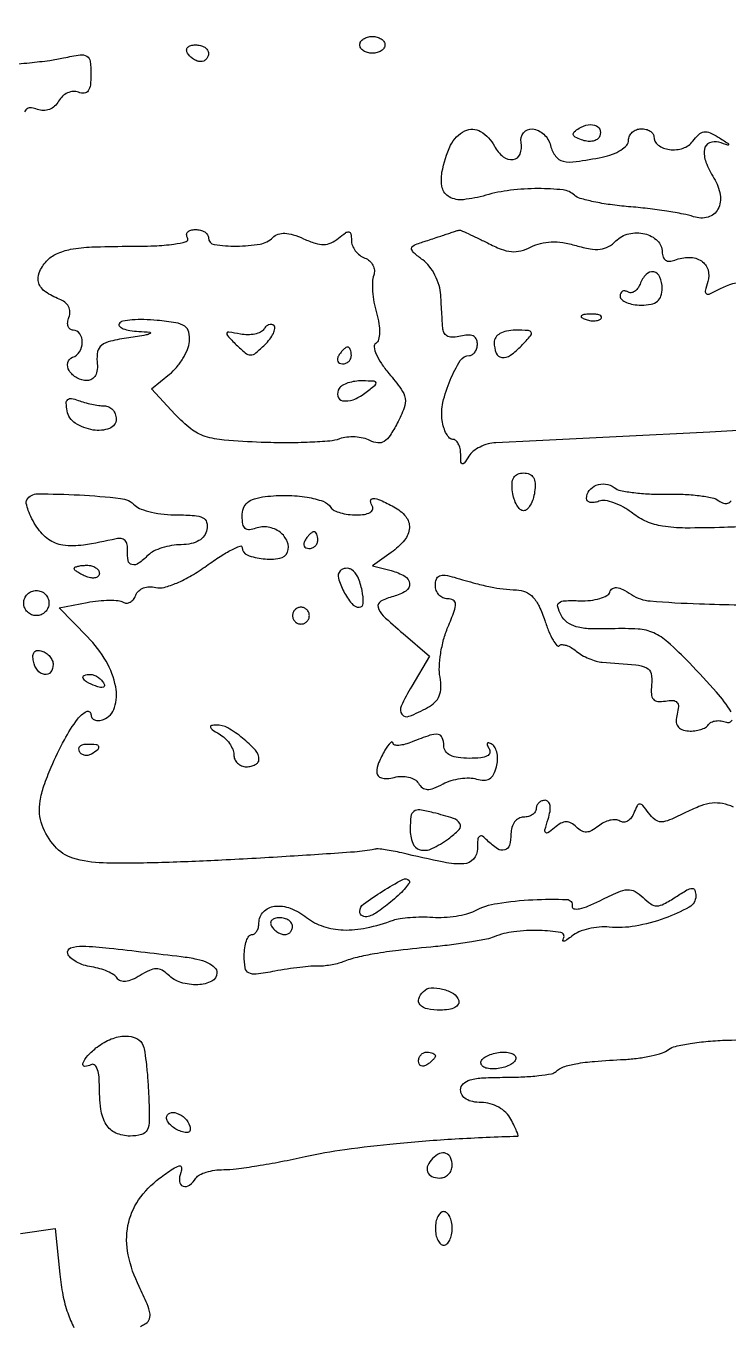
# Model space of a CAD drawing. Extents: x 0 to 4160, y 0 to 3120.
# Drawn here: x 3431.3 to 3515, y 1827.5 to 1982.2 of the extents above; entities that cross this region are included whole.
import ezdxf

# ---------------------------------------------------------------- set-up
doc = ezdxf.new("R2010")
doc.units = 0

msp = doc.modelspace()

# ---------------------------------------------------------------- linework, layer by layer
for points in [[(4159.499279, 606.274193, 0.000001), (4159.667734, 974.478125, 0.000057), (4159.806661, 1380.08378, 0.000034), (4159.883999, 1862.25), (4160, 3120), (3296.563358, 3120), (2433.126717, 3120)], [(757.647081, 3119.740147, 0.000002), (520.492565, 3119.487217, 0.4139)], [(1964.75, 0.149832, 0.000016), (2717.930904, 0.232101, 0.000028), (3351.473438, 0.357111)], [(3429.035453, 1977.630638, 0.007258), (3431.692188, 1977.86719, 0.007323), (3434.094884, 1978.151951, 0.020989), (3435.75, 1978.443883, -0.016715), (3437.72195, 1978.8091, -0.175508), (3438.514096, 1978.65036, -0.230129), (3438.904929, 1978.044831, -0.030204), (3439, 1976.472466, -0.028787), (3438.927746, 1975.21853, -0.123643), (3438.665493, 1974.524228, -0.222551), (3438.20387, 1974.256452, -0.114011), (3437.526447, 1974.351478, 0.110173), (3436.895298, 1974.444897, 0.085882), (3436.220595, 1974.277024, 0.080818), (3435.606156, 1973.877541, 0.08088), (3435.150237, 1973.303975, -0.079565), (3434.670768, 1972.697534, -0.092661), (3434.048329, 1972.308849, -0.095436), (3433.342915, 1972.178212, -0.090049), (3432.62379, 1972.314124, 0.061142), (3431.925792, 1972.488103, 0.154751), (3431.417521, 1972.393027, 0.181918), (3431.108068, 1972.039422, 0.089994)], [(3534.153681, 1935.118236, -0.002537), (3512.664651, 1933.873314, -0.001536), (3487.213314, 1932.606754, 0.056422), (3486.268309, 1932.454855, 0.047266), (3485.319867, 1932.090734, 0.049344), (3484.50833, 1931.582356, 0.087456), (3483.978627, 1931, -0.011133), (3483.428567, 1930.171108, -0.313881), (3483.198828, 1930.086108, -0.326306), (3483.046606, 1930.272035, -0.011619), (3483.015313, 1931.25, 0.051158), (3482.940697, 1931.919597, 0.070684), (3482.731179, 1932.485938, 0.090302), (3482.42591, 1932.866863, 0.180703), (3482.069551, 1933, -0.202511), (3481.689194, 1933.160641, -0.065512), (3481.316139, 1933.660938, -0.053041), (3481.005114, 1934.388647, -0.038335), (3480.811332, 1935.25, -0.093548), (3480.901119, 1937.391902, -0.04251), (3481.769128, 1940.070127, -0.039685), (3482.96832, 1942.386475, -0.259008), (3484.073242, 1943, 0.14982), (3484.426671, 1943.108333, 0.09864), (3484.727765, 1943.413124, 0.081865), (3484.930818, 1943.868689, 0.064068), (3485, 1944.40638, 0.121219), (3484.861786, 1944.968104, 0.169691), (3484.487449, 1945.318305, 0.120594), (3483.863891, 1945.429127, 0.047946), (3483, 1945.289749, -0.051047), (3482.152109, 1945.158328, -0.10857), (3481.500607, 1945.266494, -0.148303), (3481.080187, 1945.603201, -0.131454), (3480.892856, 1946.133369, -0.00322), (3480.842101, 1946.839046, -0.001017), (3480.775222, 1947.893768, -0.001015), (3480.705408, 1949.070456, -0.001127), (3480.642856, 1950.207118, 0.061043), (3480.440913, 1951.351571, 0.044344), (3479.954464, 1952.551262, 0.044945), (3479.276295, 1953.624168, 0.070864), (3478.5, 1954.385698, -0.016612), (3477.470536, 1955.197158, -0.156438), (3477.175433, 1955.668179, -0.325146), (3477.3193, 1956.029004, -0.06148), (3478, 1956.349352, 0.000383), (3478.682838, 1956.57399, 0.000225), (3479.5, 1956.84392, 0.000225), (3480.317149, 1957.11466, 0.000382), (3481, 1957.341825, -0.001159), (3481.596334, 1957.53918, -0.001475), (3482.1474, 1957.718339, -0.001149), (3482.610255, 1957.866138, -0.012297), (3482.79966, 1957.921053, -0.167157), (3483.010988, 1957.90546, -0.004081), (3483.917959, 1957.507955, -0.008426), (3484.98131, 1957.009845, -0.00558), (3486.185837, 1956.4039, 0.026777), (3487.817263, 1955.66808, 0.069505), (3489.069409, 1955.373074, 0.085791), (3490.191445, 1955.461415, 0.058815), (3491.386177, 1955.921004, -0.060409), (3492.522009, 1956.353798, -0.053146), (3493.779217, 1956.527362, -0.047119), (3495.180677, 1956.438711, -0.031581), (3496.748739, 1956.087271, 0.026359), (3498.424606, 1955.69326, 0.073588), (3499.62861, 1955.655563, 0.096656), (3500.59481, 1955.96328, 0.07121), (3501.495671, 1956.638529, -0.139911), (3503.038579, 1957.496271, -0.1164), (3504.92225, 1957.491767, -0.13338), (3506.425972, 1956.671566, -0.20434), (3507, 1955.325624, 0.085077), (3507.1028, 1954.725837, 0.166541), (3507.400103, 1954.350223, 0.159434), (3507.876067, 1954.226153, 0.076448), (3508.5, 1954.361626, -0.09153), (3510.237614, 1954.684746, -0.145798), (3511.676065, 1954.258233, -0.180244), (3512.454654, 1953.204461, -0.147814), (3512.435173, 1951.795748, 0.019494), (3512.127262, 1950.675992, 0.335651), (3512.272383, 1950.349543, 0.241386), (3512.688142, 1950.336604, 0.0122), (3513.936622, 1950.966081, -0.112044), (3516.991641, 1951.805797, -0.017931)], [(3517.68509, 1922.649048, -0.005682), (3514.390773, 1922.508443, -0.00839), (3509.738831, 1922.440933, -0.038201), (3507.041518, 1922.653472, -0.064052), (3505.145433, 1923.204715, -0.064002), (3503.450035, 1924.217963, 0.038949), (3502.381423, 1924.931382, 0.042644), (3501.246181, 1925.445943, 0.046958), (3500.210593, 1925.70649, 0.130493), (3499.470599, 1925.627092, -0.053328), (3498.907368, 1925.477348, -0.096273), (3498.431989, 1925.495734, -0.144748), (3498.120309, 1925.673408, -0.193665), (3498, 1925.972368, -0.164867), (3498.316957, 1926.907493, -0.137002), (3499.16052, 1927.542012, -0.126002), (3500.270916, 1927.678055, -0.130444), (3501.293805, 1927.259747, 0.111222), (3502.057917, 1926.912923, 0.019845), (3503.61443, 1926.653957, 0.020581), (3505.497292, 1926.495378, 0.01729), (3507.5, 1926.478772, -0.017386), (3509.50504, 1926.461761, -0.020535), (3511.394962, 1926.302029, -0.019873), (3512.960127, 1926.041209, -0.108672), (3513.738167, 1925.692491, 0.077569), (3514.31578, 1925.389557, 0.165196), (3514.814062, 1925.389179, 0.154845), (3515.231252, 1925.695874, 0.065898)], [(3515.475167, 1889.193268, 0.058253), (3514.191823, 1889.605991, 0.076081), (3512.961621, 1889.658812, 0.062263), (3511.593127, 1889.333588, 0.026269), (3509.857359, 1888.578728, -0.012929), (3507.880644, 1887.655645, -0.09807), (3506.880587, 1887.436721, -0.176649), (3506.148674, 1887.687168, -0.065102), (3505.384193, 1888.489263, 0.015901), (3504.682449, 1889.387555, 0.225996), (3504.322283, 1889.553303, 0.281612), (3504.017667, 1889.361378, 0.023293), (3503.62533, 1888.466008, -0.071233), (3503.313008, 1887.905856, -0.101276), (3502.884974, 1887.531895, -0.123884), (3502.411427, 1887.40099, -0.145198), (3501.963258, 1887.522708, 0.129089), (3501.450574, 1887.679513, 0.067365), (3500.780876, 1887.616058, 0.059963), (3500.065092, 1887.355767, 0.0561), (3499.413813, 1886.928472, -0.044352), (3498.637149, 1886.392464, -0.118985), (3497.995662, 1886.208992, -0.138355), (3497.401822, 1886.35007, -0.069408), (3496.781412, 1886.818588, 0.067785), (3496.162647, 1887.289011, 0.137648), (3495.573895, 1887.433772, 0.120255), (3494.941429, 1887.257478, 0.045412), (3494.179548, 1886.734048, -0.017526), (3493.37163, 1886.110021, -0.410212), (3493.111609, 1886.150898, -0.230722), (3493.047861, 1886.495729, -0.009157), (3493.423142, 1887.757842, 0.034608), (3493.64788, 1888.68364, 0.081759), (3493.651987, 1889.391526, 0.142453), (3493.445662, 1889.829382, 0.215088), (3493.067388, 1890, 0.092573), (3492.659924, 1889.923908, 0.096189), (3492.313545, 1889.70625, 0.09931), (3492.081731, 1889.381546, 0.105903), (3492, 1889, -0.148195), (3491.884432, 1888.618646, -0.098894), (3491.559375, 1888.29375, -0.082425), (3491.073457, 1888.074694, -0.064853), (3490.5, 1888, 0.130775), (3489.924246, 1887.846791, 0.10214), (3489.4375, 1887.416667, 0.08892), (3489.111864, 1886.769411, 0.072314), (3489, 1886, -0.065975), (3488.822187, 1884.658282, -0.263074), (3488.261123, 1884.088861, -0.219918), (3487.390282, 1884.224616, -0.049493), (3486.2, 1885.2, 0.043006), (3485.595287, 1885.708764, 0.335778), (3485.25, 1885.696875, 0.204543), (3485.044043, 1885.306015, 0.020363), (3485, 1884.225, -0.183431), (3484.532319, 1882.993082, -0.200156), (3483.384406, 1882.438512, -0.064484), (3481.023986, 1882.613111, -0.008056), (3476, 1883.729913, 0.011061), (3474.990835, 1883.94789, 0.013006), (3474.025982, 1884.108152, 0.011948), (3473.208611, 1884.202311, 0.075105), (3472.790576, 1884.177563, -0.034634), (3470.375357, 1883.837649, -0.001898), (3462.731063, 1883.326378, -0.003279), (3454.596392, 1882.866856, -0.004791), (3447.426704, 1882.577837, -0.012086), (3440.440047, 1882.532164, -0.071772), (3436.845258, 1883.115726, -0.136958), (3434.68996, 1884.516909, -0.092212), (3433.17643, 1887.052101, -0.072437), (3432.88797, 1888.407525, -0.05527), (3432.956836, 1889.924733, -0.042885), (3433.400273, 1891.725043, -0.02021), (3434.261593, 1893.961379, -0.020937), (3435.831976, 1897.212978, -0.038587), (3437.413378, 1899.686032, -0.114202), (3438.469842, 1900.571042, -0.559586), (3439, 1900.245671, 0.146092), (3439.120421, 1899.842324, 0.152629), (3439.440625, 1899.57933, 0.118274), (3439.926381, 1899.506294, 0.070163), (3440.5, 1899.638374, 0.231997), (3441.819972, 1901.059645, 0.121321), (3441.946206, 1903.529255, 0.08476), (3440.805861, 1906.563364, 0.060606), (3438.607746, 1909.456709), (3435.215492, 1912.9498), (3438.542861, 1913.574019, -0.020558), (3439.887127, 1913.769402, -0.024012), (3441.174844, 1913.840569, -0.023965), (3442.253898, 1913.796597, -0.116757), (3442.83033, 1913.604862, 0.141085), (3443.238606, 1913.490436, 0.124092), (3443.668087, 1913.601927, 0.102991), (3444.05424, 1913.931272, 0.073372), (3444.334044, 1914.428121, -0.116274), (3444.682102, 1914.939157, -0.091663), (3445.251458, 1915.294971, -0.083469), (3445.961198, 1915.445645, -0.074742), (3446.710288, 1915.36551, 0.129961), (3447.712338, 1915.368212, 0.035466), (3449.220684, 1915.888352, 0.032106), (3450.965559, 1916.768472, 0.023894), (3452.771459, 1917.949406, -0.012996), (3454.394413, 1919.061924, -0.025043), (3455.757866, 1919.8514, -0.029416), (3456.755928, 1920.292284, -0.523138), (3457, 1920.12285, 0.307639), (3457.607254, 1919.229297, 0.069043), (3459.492123, 1918.76978, 0.066599), (3461.48117, 1918.832936, 0.265927), (3462.390459, 1919.575136, 0.192071), (3462.37418, 1920.816497, 0.133934), (3461.506763, 1921.936653, 0.118477), (3460.090817, 1922.551633, 0.135901), (3458.626748, 1922.410264, -0.069532), (3457.870678, 1922.235175, -0.204034), (3457.372822, 1922.39675, -0.169288), (3457.085321, 1922.899999, -0.045943), (3457, 1923.826589, -0.083044), (3457.161156, 1924.790203, -0.133189), (3457.626354, 1925.475703, -0.106945), (3458.459913, 1925.927471, -0.041788), (3459.75, 1926.189054, -0.031961), (3462.321614, 1926.324509, -0.038627), (3464.728904, 1926.110928, -0.04206), (3466.649984, 1925.62085, -0.172525), (3467.573795, 1924.880598, 0.143543), (3467.951397, 1924.541256, 0.041364), (3468.692539, 1924.258676, 0.037927), (3469.621137, 1924.064862, 0.032497), (3470.618034, 1924, 0.03685), (3471.553315, 1924.069023, 0.085479), (3472.219427, 1924.288197, 0.167127), (3472.525676, 1924.616153, 0.248314), (3472.5, 1925, -0.125697), (3472.291965, 1925.664292, -0.434013), (3472.570056, 1925.953647, -0.103058), (3473.46294, 1925.754823, -0.016728), (3475.065741, 1924.964816, -0.09806), (3476.464406, 1923.817738, -0.188813), (3476.906853, 1922.460728, -0.159618), (3476.329402, 1920.992089, -0.066859), (3474.75, 1919.532212), (3472.5, 1917.951017), (3474.75, 1917.358877, -0.065732), (3476.357193, 1916.700836, -0.24727), (3476.922576, 1915.811127, -0.279535), (3476.482782, 1914.932046, -0.076646), (3475, 1914.289749, 0.056957), (3473.497355, 1913.707672, 0.348798), (3473.183697, 1912.998127, 0.141976), (3473.78952, 1911.980659, 0.011293), (3476.151935, 1909.870326), (3479.30387, 1907.180196), (3477.18566, 1903.590098, 0.022007), (3475.921256, 1901.214081, 0.277747), (3476.015355, 1900.245086, 0.340583), (3476.857639, 1900.006864, 0.027633), (3479.077753, 1901.041612, 0.068763), (3479.945913, 1901.672884, 0.105078), (3480.466221, 1902.440991, 0.094473), (3480.661458, 1903.416069, 0.047188), (3480.554129, 1904.674533, -0.056933), (3480.473091, 1905.907291, -0.026975), (3480.635531, 1907.493724, -0.026318), (3480.986929, 1909.15379, -0.033652), (3481.491091, 1910.63292, 0.009655), (3482.249128, 1912.550426, 0.092681), (3482.39905, 1913.411791, 0.279913), (3482.133168, 1913.837425, 0.117176), (3481.448973, 1914, -0.110795), (3480.896204, 1914.12401, -0.099995), (3480.425636, 1914.474885, -0.094796), (3480.109997, 1914.999383, -0.088407), (3480, 1915.616631, -0.086793), (3480.12709, 1916.343261, -0.209238), (3480.494827, 1916.731079, -0.139459), (3481.157193, 1916.812502, -0.033337), (3482.25, 1916.566446, 0.00548), (3484.820923, 1915.835073, 0.017026), (3486.574657, 1915.420471, 0.022638), (3488.058423, 1915.191922, 0.018092), (3489.672448, 1915.076511, -0.095859), (3490.74495, 1914.829531, -0.10284), (3491.617719, 1914.203243, -0.075839), (3492.352843, 1913.110088, -0.030473), (3493.022113, 1911.432998, 0.017731), (3493.513586, 1910.104088, 0.033395), (3494.01753, 1909.077811, 0.043918), (3494.4664, 1908.436944, 0.439817), (3494.757655, 1908.424322, -0.207098), (3495.077073, 1908.550783, -0.070339), (3495.579906, 1908.463487, -0.055729), (3496.174092, 1908.195511, -0.039445), (3496.772774, 1907.773618, 0.042518), (3497.450138, 1907.302472, 0.029807), (3498.281978, 1906.887062, 0.030207), (3499.132998, 1906.582992, 0.053763), (3499.864783, 1906.453344, -0.005343), (3503.849456, 1906.139461, -0.085725), (3505.150235, 1905.79297, -0.242994), (3505.683477, 1905.109697, -0.072984), (3505.73821, 1903.75, 0.040442), (3505.711336, 1902.65942, 0.164428), (3505.955439, 1902.052046, 0.198575), (3506.483184, 1901.783527, 0.062407), (3507.386279, 1901.825132, -0.049026), (3508.277187, 1901.89003, -0.205746), (3508.754175, 1901.670645, -0.202644), (3508.927659, 1901.1707, -0.047513), (3508.782664, 1900.276909, 0.061908), (3508.66907, 1899.422134, 0.150498), (3508.849226, 1898.819063, 0.157885), (3509.329414, 1898.439752, 0.070163), (3510.126695, 1898.26541, 0.046581), (3510.869136, 1898.278707, 0.048871), (3511.583971, 1898.430073, 0.054046), (3512.169301, 1898.687486, 0.124365), (3512.512335, 1899.019958, -0.145713), (3512.843505, 1899.315039, -0.078004), (3513.374188, 1899.469222, -0.066709), (3514.015759, 1899.46527, -0.056818), (3514.671553, 1899.295796, 0.4166), (3515.324449, 1899.589762, 0.233623)], [(3515.228422, 1900.539676, 0.041758), (3513.469038, 1902.88685, 0.010756), (3510.244877, 1906.360203, 0.016176), (3507.671823, 1908.848868, 0.080143), (3505.988664, 1909.943064, 0.089459), (3504.134104, 1910.393069, 0.022835), (3501.030556, 1910.43634, -0.01579), (3498.414673, 1910.435968, -0.057961), (3496.779395, 1910.678483, -0.095849), (3495.705955, 1911.202499, -0.108966), (3494.962406, 1912.070245, -0.051655), (3494.563982, 1913.044558, -0.310485), (3494.725745, 1913.537424, -0.157008), (3495.397528, 1913.775129, -0.014263), (3497.198023, 1913.775307, 0.033503), (3498.449539, 1913.823585, 0.044501), (3499.566582, 1914.04361, 0.051665), (3500.409299, 1914.38673, 0.192098), (3500.772105, 1914.816314, -0.168417), (3501.085379, 1915.223776, -0.176075), (3501.577311, 1915.340551, -0.090682), (3502.304318, 1915.118543, -0.025703), (3503.329814, 1914.519553, 0.125381), (3505.585203, 1913.745564, 0.011981), (3511.438867, 1913.41061, 0.008672), (3520.912309, 1913.260403, 0.001505)], [(3444.901704, 1827.279048, -0.109828), (3445.36693, 1827.58731, 0.180813), (3445.901698, 1828.060296, 0.158304), (3446.032134, 1828.798605, 0.067349), (3445.695465, 1829.998109, 0.012831), (3444.740646, 1832.059404, -0.06403), (3443.432347, 1835.859606, -0.09785), (3443.402467, 1839.334793, -0.104805), (3444.677868, 1842.391123, -0.082683), (3447.177052, 1844.972779, -0.008955), (3448.763352, 1846.102214, -0.08456), (3449.519143, 1846.450761, -0.468251), (3449.784295, 1846.264464, -0.112693), (3449.696788, 1845.652225, 0.107103), (3449.535458, 1844.60612, 0.299327), (3449.959272, 1844.039331, 0.253757), (3450.731367, 1844.155992, 0.092824), (3451.5, 1845, -0.138986), (3451.92082, 1845.385034, -0.042869), (3452.727072, 1845.70625, -0.039162), (3453.733853, 1845.926277, -0.034233), (3454.809391, 1846, 0.032518), (3456.283553, 1846.095975, 0.007365), (3458.766301, 1846.457899, 0.007598), (3461.623184, 1846.962079, 0.007312), (3464.500374, 1847.558804, -0.020778), (3469.238, 1848.409028, -0.010023), (3475.363277, 1849.122614, -0.009185), (3482.349747, 1849.665581, -0.007669), (3489.785184, 1849.991865, 0.499235), (3489.850255, 1850.083747, 0.015717), (3489.672174, 1850.58511, 0.019087), (3489.390259, 1851.232158, 0.010584), (3489, 1852, 0.078068), (3488.397669, 1852.796922, 0.063312), (3487.538197, 1853.43858, 0.061821), (3486.523313, 1853.857372, 0.06707), (3485.464816, 1854, -0.048442), (3484.440888, 1854.099436, -0.088499), (3483.660803, 1854.402141, -0.117653), (3483.176104, 1854.88252, -0.139812), (3483, 1855.5, -0.207787), (3483.309602, 1856.212833, -0.119854), (3484.138889, 1856.679688, -0.055889), (3485.681287, 1856.932566, -0.012712), (3488.333333, 1857, 0.012107), (3490.426885, 1857.050702, 0.016612), (3492.304336, 1857.204336, 0.01334), (3493.832925, 1857.422164, 0.155528), (3494.362278, 1857.695611, -0.114985), (3495.237137, 1858.239766, -0.038419), (3496.70638, 1858.615971, -0.02424), (3498.943684, 1858.898002, -0.006602), (3502.5, 1859.124926, 0.0204), (3504.123936, 1859.273626, 0.021739), (3505.695892, 1859.552501, 0.021958), (3507.019263, 1859.908741, 0.087189), (3507.762612, 1860.296497, -0.107051), (3508.581432, 1860.683436, -0.016865), (3510.339689, 1861.029683, -0.018069), (3512.47339, 1861.296881, -0.014905), (3514.762612, 1861.431269, -0.025076), (3518.806739, 1861.345064, -0.050194)], [(3430.611169, 1838.406245), (3434.722337, 1838.979235), (3435.284768, 1833.529811, 0.023282), (3435.65547, 1831.067037, 0.033009), (3436.229106, 1828.927483, 0.038051), (3436.977932, 1827.175947, 0.06759)]]:
    msp.add_lwpolyline(points, format="xyb")
for points in [[(3474, 1980, -0.148195), (3473.884432, 1979.618646, -0.098894), (3473.559375, 1979.29375, -0.082425), (3473.073457, 1979.074694, -0.064853), (3472.5, 1979, -0.064853), (3471.926543, 1979.074694, -0.082425), (3471.440625, 1979.29375, -0.098894), (3471.115568, 1979.618646, -0.148195), (3471, 1980, -0.148195), (3471.115568, 1980.381354, -0.098894), (3471.440625, 1980.70625, -0.082425), (3471.926543, 1980.925306, -0.064853), (3472.5, 1981, -0.064853), (3473.073457, 1980.925306, -0.082425), (3473.559375, 1980.70625, -0.098894), (3473.884432, 1980.381354, -0.148195)], [(3453, 1979, -0.092995), (3452.928382, 1978.618268, -0.096318), (3452.723586, 1978.29375, -0.099231), (3452.418051, 1978.076556, -0.105429), (3452.059017, 1978, -0.089642), (3451.653442, 1978.073302, -0.053229), (3451.2129, 1978.29375, -0.051032), (3450.806203, 1978.617485, -0.06081), (3450.5, 1979, -0.139169), (3450.392057, 1979.379648, -0.191142), (3450.521475, 1979.70625, -0.138808), (3450.889346, 1979.926733, -0.066118), (3451.440983, 1980, -0.062283), (3452.037096, 1979.925455, -0.080552), (3452.542039, 1979.70625, -0.097988), (3452.879982, 1979.381379, -0.153634)], [(3499.484287, 1968.974576, -0.142196), (3499.158376, 1968.680128, -0.078711), (3498.641177, 1968.522896, -0.067768), (3498.018371, 1968.521214, -0.058511), (3497.384129, 1968.682837, -0.029854), (3496.64177, 1969.0198, -0.227867), (3496.419978, 1969.319611, -0.268353), (3496.533274, 1969.644526, -0.03936), (3497.118408, 1970.07318, -0.095806), (3498.196475, 1970.482104, -0.152732), (3499.165803, 1970.353794, -0.23802), (3499.62606, 1969.771326, -0.191013)], [(3487.032521, 1967.939235, 0.097958), (3488.066992, 1966.677358, 0.207578), (3489.258397, 1966.335449, 0.2761), (3490.077788, 1966.982819, 0.135825), (3490.206163, 1968.353744, -0.216068), (3490.507196, 1969.537792, -0.254503), (3491.561062, 1969.980645, -0.166654), (3492.907426, 1969.361733, -0.139357), (3493.710251, 1968, 0.09159), (3494.301202, 1966.739673, 0.184612), (3495.202919, 1966.142997, 0.091287), (3496.749597, 1966.085152, 0.013178), (3499.875, 1966.625, 0.039952), (3501.071107, 1966.965396, 0.053099), (3502.082031, 1967.470313, 0.06437), (3502.776657, 1968.05287, 0.188267), (3503, 1968.625, -0.108288), (3503.114961, 1969.149587, -0.099673), (3503.440625, 1969.596094, -0.095522), (3503.927338, 1969.895493, -0.0905), (3504.5, 1970, -0.057609), (3505.073715, 1969.933678, -0.076852), (3505.559375, 1969.737678, -0.095748), (3505.884842, 1969.447641, -0.164455), (3506, 1969.106989, 0.236939), (3506.521128, 1968.069018, 0.130253), (3507.872288, 1967.527541, 0.111148), (3509.487406, 1967.688422, 0.155935), (3510.650228, 1968.536336, -0.048499), (3511.345708, 1969.316152, -0.14823), (3511.976701, 1969.62194, -0.14051), (3512.692911, 1969.533948, -0.041925), (3513.676609, 1969.015256, -0.001954), (3514.815817, 1968.280313, -0.222706), (3514.907568, 1968.132554, -0.538733), (3514.828078, 1968.065613, -0.003265), (3513.75, 1968.39311, 0.181092), (3512.61963, 1968.328779, 0.260134), (3512.028711, 1967.546047, 0.126756), (3512.202438, 1966.03537, 0.047933), (3513.157821, 1964.118897, -0.097151), (3513.91049, 1962.146543, -0.165328), (3513.63765, 1960.421146, -0.207948), (3512.455897, 1959.472874, -0.148297), (3510.737849, 1959.521474, 0.033364), (3509.521894, 1959.839773, 0.008821), (3507.541743, 1960.183104, 0.008911), (3505.269811, 1960.494506, 0.009051), (3503, 1960.722915, -0.013888), (3500.8244, 1960.963118, -0.017708), (3498.836562, 1961.310791, -0.015791), (3497.217534, 1961.707235, -0.123949), (3496.55, 1962.087987, 0.166297), (3495.196088, 1962.717828, 0.0266), (3492.238763, 1962.873701, 0.029691), (3488.933139, 1962.675482, 0.040147), (3486, 1962.082412, -0.042265), (3483.344116, 1961.557087, -0.149954), (3481.657456, 1961.876036, -0.221083), (3480.822659, 1962.971775, -0.098783), (3480.787499, 1964.826542, -0.06643), (3481.816279, 1968.031156, -0.167826), (3483.508227, 1969.75571, -0.256899), (3485.380296, 1969.679789, -0.134794)], [(3453, 1957, 0.371626), (3453.679459, 1956.212084, 0.038473), (3456.322908, 1956.025016, 0.039648), (3459.126574, 1956.265353, 0.156415), (3460.647874, 1957.047874, -0.113604), (3461.281028, 1957.44409, -0.09351), (3462.071423, 1957.560672, -0.067567), (3463.065244, 1957.384993, -0.029417), (3464.31826, 1956.900852, 0.028412), (3465.705415, 1956.361681, 0.083157), (3466.716833, 1956.210914, 0.105312), (3467.580722, 1956.411192, 0.063853), (3468.470386, 1956.975423, -0.018156), (3469.302971, 1957.616827, -0.197395), (3469.707084, 1957.711587, -0.322972), (3469.939159, 1957.480047, -0.040461), (3470, 1956.729434, 0.09484), (3470.11969, 1956.1041, 0.066837), (3470.471103, 1955.478364, 0.06463), (3470.990665, 1954.947097, 0.075404), (3471.603754, 1954.598559, -0.088204), (3472.174315, 1954.254715, -0.094722), (3472.574731, 1953.742603, -0.100024), (3472.744058, 1953.143238, -0.111043), (3472.657127, 1952.54887, 0.083143), (3472.503383, 1951.792384, 0.026633), (3472.52485, 1950.641795, 0.025741), (3472.686118, 1949.341363, 0.026118), (3472.9797, 1948.070784, -0.027094), (3473.275188, 1946.780482, -0.048224), (3473.356311, 1945.694717, -0.063448), (3473.234629, 1944.881471, -0.18765), (3472.900516, 1944.438515, 0.307058), (3472.706983, 1944.006747, 0.059488), (3472.967479, 1943.14418, 0.045009), (3473.569433, 1942.04775, 0.026873), (3474.46552, 1940.858608, -0.018003), (3475.935865, 1938.977731, -0.116058), (3476.398242, 1937.873093, -0.134291), (3476.28415, 1936.754541, -0.027161), (3475.456967, 1934.916784, -0.025728), (3474.610111, 1933.467095, -0.106573), (3473.892075, 1932.759162, -0.169252), (3473.134924, 1932.581366, -0.093872), (3472.215636, 1932.857576, 0.064626), (3471.419309, 1933.148259, 0.041541), (3470.444009, 1933.283607, 0.041266), (3469.449411, 1933.256125, 0.05963), (3468.593756, 1933.056475, -0.066153), (3467.436802, 1932.802332, -0.010051), (3465.070829, 1932.650663, -0.011107), (3462.254387, 1932.589535, -0.009412), (3459.277667, 1932.6471, -0.01021), (3454.87165, 1932.905493, -0.058662), (3452.582247, 1933.3605, -0.087951), (3450.896817, 1934.256954, -0.038809), (3449.02994, 1935.967949), (3446.192058, 1939.005912), (3448.346029, 1940.752956, 0.047862), (3449.186637, 1941.579749, 0.037674), (3449.931927, 1942.617727, 0.038842), (3450.480633, 1943.69857, 0.072626), (3450.720105, 1944.647815, 0.08297), (3450.647863, 1945.785045, 0.191476), (3450.167399, 1946.476343, 0.105704), (3449.105282, 1946.893714, 0.017182), (3446.895351, 1947.18137, 0.01897), (3445.310722, 1947.272019, 0.026711), (3443.896418, 1947.223629, 0.025433), (3442.778955, 1947.067903, 0.209982), (3442.366229, 1946.783555, 0.353553), (3442.405441, 1946.474244, 0.096842), (3442.849367, 1946.188485, 0.054822), (3443.647339, 1945.968221, 0.027335), (3444.690983, 1945.858095, -0.010103), (3446.012706, 1945.764519, -0.717202), (3446.048163, 1945.616787, -0.100009), (3445.572622, 1945.436358, -0.003104), (3443.5, 1945.108095, 0.018313), (3441.319552, 1944.694423, 0.106806), (3440.267001, 1944.20286, 0.181821), (3439.796153, 1943.454107, 0.076932), (3439.73821, 1942.25, -0.050097), (3439.743239, 1941.313222, -0.098338), (3439.530364, 1940.60191, -0.133584), (3439.118613, 1940.162072, -0.13908), (3438.547227, 1940, -0.128818), (3437.329997, 1940.318893, -0.126229), (3436.414513, 1941.195272, -0.195886), (3436.252842, 1942.141547, -0.263718), (3436.822949, 1942.774316, 0.179428), (3437.644963, 1943.434747, 0.130018), (3437.97283, 1944.573642, 0.155886), (3437.673142, 1945.586914, 0.248416), (3436.893011, 1946, -0.162797), (3436.520453, 1946.124605, -0.151401), (3436.284551, 1946.451745, -0.109982), (3436.232034, 1946.949373, -0.063201), (3436.376152, 1947.537854, 0.097407), (3436.492931, 1948.209268, 0.115883), (3436.332483, 1948.830552, 0.108011), (3435.898866, 1949.346767, 0.07605), (3435.233141, 1949.714913, -0.063178), (3433.590715, 1950.568982, -0.161036), (3432.792743, 1951.627961, -0.182722), (3432.835861, 1952.858338, -0.084973), (3433.705578, 1954.227161, -0.100818), (3434.904793, 1955.109403, -0.062327), (3436.577905, 1955.64318, -0.036786), (3439.095596, 1955.923273, -0.009314), (3443.214005, 1956, 0.009024), (3446.549694, 1956.060207, 0.025081), (3448.88456, 1956.262081, 0.036118), (3450.333652, 1956.568826, 0.496559), (3450.5, 1957, -0.139169), (3450.392057, 1957.379648, -0.191142), (3450.521475, 1957.70625, -0.138808), (3450.889346, 1957.926733, -0.066118), (3451.440983, 1958, -0.062283), (3452.037096, 1957.925455, -0.080552), (3452.542039, 1957.70625, -0.097988), (3452.879982, 1957.381379, -0.153634)], [(3504.36383, 1951.505744, -0.064087), (3504.077963, 1950.975437, -0.094924), (3503.695897, 1950.612949, -0.122111), (3503.281217, 1950.472387, -0.160704), (3502.895215, 1950.564761, 0.095482), (3502.553712, 1950.694547, 0.17347), (3502.262969, 1950.644424, 0.172183), (3502.068535, 1950.420729, 0.093902), (3502, 1950.059017, 0.217355), (3502.184873, 1949.653831, 0.078662), (3502.734375, 1949.311086, 0.059813), (3503.542777, 1949.077571, 0.040452), (3504.5, 1949, 0.044917), (3505.682766, 1949.106468, 0.124434), (3506.4375, 1949.45, 0.149477), (3506.857434, 1950.064742, 0.07578), (3507, 1951, 0.09802), (3506.734749, 1952.340043, 0.252792), (3505.9949, 1952.94417, 0.255092), (3505.090116, 1952.654356, 0.09904)], [(3497.8125, 1947.316886, 0.051402), (3498.359369, 1947.160852, 0.05415), (3498.916927, 1947.123424, 0.060344), (3499.402231, 1947.202593, 0.126455), (3499.729167, 1947.395833, 0.296942), (3499.77538, 1947.614691, 0.208169), (3499.592839, 1947.799335, 0.077125), (3499.112848, 1947.910055, 0.028489), (3498.416667, 1947.921053, 0.018894), (3497.670344, 1947.862007, 0.168741), (3497.37858, 1947.720685, 0.470617), (3497.395823, 1947.538436, 0.054073)], [(3459.579107, 1946.127998, -0.143285), (3459.184332, 1945.772862, -0.060339), (3458.502017, 1945.541115, -0.052876), (3457.662093, 1945.455792, -0.046493), (3456.784688, 1945.541465, 0.007867), (3455.414183, 1945.783105, 0.356672), (3455.182107, 1945.64824, 0.287516), (3455.241463, 1945.356581, 0.006175), (3456.305716, 1944.265712, 0.023542), (3457.366641, 1943.30025, 0.174264), (3457.999437, 1943.071992, 0.174697), (3458.631891, 1943.29912, 0.023684), (3459.690476, 1944.261905, 0.033169), (3460.295011, 1944.952448, 0.050881), (3460.710962, 1945.629216, 0.065889), (3460.89757, 1946.196435, 0.247804), (3460.790612, 1946.542722, 0.150546), (3460.516754, 1946.687583, 0.130107), (3460.191217, 1946.664412, 0.103317), (3459.860662, 1946.468185, 0.069008)], [(3487, 1944.559017, 0.092031), (3487.236908, 1943.282809, 0.277061), (3487.906992, 1942.759372, 0.18712), (3488.935057, 1943.019015, 0.048411), (3490.25, 1944.158628, 0.009975), (3491.335769, 1945.347716, 0.283998), (3491.401895, 1945.740863, 0.293559), (3491.080477, 1945.966915, 0.010466), (3489.5, 1946, 0.047734), (3488.478748, 1945.90228, 0.083213), (3487.683732, 1945.605902, 0.111514), (3487.181832, 1945.143008, 0.15208)], [(3468.5, 1943, 0.082592), (3468.343488, 1942.6179, 0.161196), (3468.3746, 1942.29375, 0.182303), (3468.586039, 1942.078288, 0.108972), (3468.940983, 1942, 0.093332), (3469.345238, 1942.076123, 0.09642), (3469.688914, 1942.29375, 0.099167), (3469.918938, 1942.618444, 0.105053), (3470, 1943, 0.042167), (3469.967655, 1943.382849, 0.061769), (3469.870461, 1943.70625, 0.081139), (3469.727648, 1943.92554, 0.210953), (3469.559017, 1944, 0.151918), (3469.34829, 1943.934461, 0.038439), (3469.066025, 1943.70625, 0.035638), (3468.768994, 1943.382774, 0.029505)], [(3468.542705, 1939.069098, 0.197491), (3468.391238, 1938.15159, 0.298585), (3468.956513, 1937.609868, 0.138609), (3470.208561, 1937.724946, 0.070319), (3471.602678, 1938.50023, 0.006106), (3472.833285, 1939.455587, 0.281038), (3472.938558, 1939.743534, 0.344616), (3472.726836, 1939.925373, 0.00784), (3471.309017, 1939.968197, 0.039371), (3470.428172, 1939.91158, 0.042866), (3469.592632, 1939.717205, 0.047182), (3468.916727, 1939.424608, 0.129311)], [(3440.581787, 1937, -0.109663), (3441.122839, 1936.879889, -0.099857), (3441.5834, 1936.539863, -0.095127), (3441.892279, 1936.031629, -0.089341), (3442, 1935.433578, -0.314247), (3441.210504, 1934.301457, -0.129753), (3439.252117, 1934.115188, -0.10336), (3437.140495, 1934.932324, -0.20478), (3436.157127, 1936.395909, -0.039346), (3436.058576, 1937.296595, -0.214237), (3436.241401, 1937.739152, -0.237518), (3436.676687, 1937.869307, -0.047677), (3437.480364, 1937.645909, 0.023506), (3438.228444, 1937.398497, 0.01677), (3439.085732, 1937.189736, 0.016986), (3439.918336, 1937.045648, 0.034361)], [(3491.819551, 1926.75, -0.041303), (3491.623675, 1925.888787, -0.056112), (3491.300118, 1925.160938, -0.069458), (3490.906363, 1924.663014, -0.193098), (3490.5, 1924.5, -0.193098), (3490.093637, 1924.663014, -0.069458), (3489.699882, 1925.160938, -0.056112), (3489.376325, 1925.888787, -0.041303), (3489.180449, 1926.75, -0.04615), (3489.13087, 1927.764243, -0.12236), (3489.334837, 1928.455563, -0.161672), (3489.792563, 1928.856872, -0.100145), (3490.5, 1929, -0.100145), (3491.207437, 1928.856872, -0.161672), (3491.665163, 1928.455563, -0.12236), (3491.86913, 1927.764243, -0.04615)], [(3444.266959, 1925.133041, 0.110908), (3444.957746, 1924.695624, 0.03026), (3446.204958, 1924.332831, 0.029041), (3447.707438, 1924.083413, 0.026616), (3449.273324, 1924, -0.016506), (3451.306913, 1923.93285, -0.098694), (3452.325758, 1923.658793, -0.212131), (3452.772735, 1923.120752, -0.116862), (3452.809747, 1922.25, -0.110144), (3452.483019, 1921.497424, -0.10345), (3451.861381, 1920.93477, -0.082779), (3450.941085, 1920.583859, -0.045561), (3449.740007, 1920.453585, 0.038336), (3448.605423, 1920.347056, 0.03432), (3447.456387, 1920.067251, 0.035986), (3446.457933, 1919.66913, 0.083705), (3445.803585, 1919.203585, -0.040172), (3444.665134, 1918.234719, -0.21442), (3443.884944, 1918.074655, -0.300199), (3443.424009, 1918.552463, -0.065932), (3443.361111, 1919.75, 0.070807), (3443.317421, 1920.451747, 0.142482), (3443.060278, 1920.937796, 0.160992), (3442.608658, 1921.173994, 0.097546), (3442, 1921.154607, -0.018695), (3438.09528, 1920.407977, -0.074302), (3435.661569, 1920.400149, -0.119533), (3433.958925, 1921.086238, -0.092706), (3432.570571, 1922.532639, -0.024518), (3431.970991, 1923.553583, -0.032997), (3431.537877, 1924.53391, -0.034704), (3431.300491, 1925.357379, -0.19358), (3431.377224, 1925.801344, -0.260087), (3432.647028, 1926.508826, -0.012807), (3437.616781, 1926.378642, -0.015277), (3442.522892, 1925.973696, -0.169726)], [(3464.5, 1921, 0.082592), (3464.343488, 1920.6179, 0.161196), (3464.3746, 1920.29375, 0.182303), (3464.586039, 1920.078288, 0.108972), (3464.940983, 1920, 0.093332), (3465.345238, 1920.076123, 0.09642), (3465.688914, 1920.29375, 0.099167), (3465.918938, 1920.618444, 0.105053), (3466, 1921, 0.042167), (3465.967655, 1921.382849, 0.061769), (3465.870461, 1921.70625, 0.081139), (3465.727648, 1921.92554, 0.210953), (3465.559017, 1922, 0.151918), (3465.34829, 1921.934461, 0.038439), (3465.066025, 1921.70625, 0.035638), (3464.768994, 1921.382774, 0.029505)], [(3440, 1917.031385, -0.184534), (3439.877514, 1916.710807, -0.147206), (3439.559375, 1916.516384, -0.100118), (3439.074366, 1916.488865, -0.055937), (3438.5, 1916.638374, -0.02136), (3437.925442, 1916.887494, -0.030395), (3437.440625, 1917.160341, -0.030693), (3437.087111, 1917.420671, -0.222225), (3437, 1917.606989, -0.289661), (3437.096084, 1917.758929, -0.046727), (3437.440625, 1917.884553, -0.039339), (3437.925176, 1917.971531, -0.024748), (3438.5, 1918, -0.062722), (3439.073532, 1917.92777, -0.08088), (3439.559375, 1917.715469, -0.098158), (3439.884506, 1917.400789, -0.152681)], [(3468.674664, 1917.341331, 0.272326), (3468.449786, 1916.473831, 0.050821), (3469.084301, 1914.883685, 0.050505), (3470.042962, 1913.427291, 0.225648), (3470.941564, 1913, 0.408285), (3471.4143, 1913.463243, 0.055821), (3471.275356, 1914.981802, 0.049872), (3470.763987, 1916.620794, 0.155006), (3470.018774, 1917.488397, 0.08955), (3469.690606, 1917.617554, 0.076476), (3469.318768, 1917.633804, 0.07693), (3468.961282, 1917.537732, 0.092588)], [(3434, 1913.5, -0.099038), (3433.885486, 1912.927543, -0.097945), (3433.559375, 1912.440625, -0.097945), (3433.072457, 1912.114514, -0.099038), (3432.5, 1912, -0.099038), (3431.927543, 1912.114514, -0.097945), (3431.440625, 1912.440625, -0.097945), (3431.114514, 1912.927543, -0.099038), (3431, 1913.5, -0.099038), (3431.114514, 1914.072457, -0.097945), (3431.440625, 1914.559375, -0.097945), (3431.927543, 1914.885486, -0.099038), (3432.5, 1915, -0.099038), (3433.072457, 1914.885486, -0.097945), (3433.559375, 1914.559375, -0.097945), (3433.885486, 1914.072457, -0.099038)], [(3463, 1912, 0.099038), (3463.076342, 1911.618362, 0.097945), (3463.29375, 1911.29375, 0.097945), (3463.618362, 1911.076342, 0.099038), (3464, 1911, 0.099038), (3464.381638, 1911.076342, 0.097945), (3464.70625, 1911.29375, 0.097945), (3464.923658, 1911.618362, 0.099038), (3465, 1912, 0.099038), (3464.923658, 1912.381638, 0.097945), (3464.70625, 1912.70625, 0.097945), (3464.381638, 1912.923658, 0.099038), (3464, 1913, 0.099038), (3463.618362, 1912.923658, 0.097945), (3463.29375, 1912.70625, 0.097945), (3463.076342, 1912.381638, 0.099038)], [(3434.5, 1906.166667, -0.165439), (3434.193715, 1905.266326, -0.277325), (3433.472826, 1904.983457, -0.191218), (3432.642725, 1905.486701, -0.111376), (3432.154497, 1906.562347, -0.058438), (3432.095579, 1907.233934, -0.165894), (3432.258082, 1907.66825, -0.209098), (3432.619166, 1907.852447, -0.095591), (3433.154497, 1907.781834, -0.072298), (3433.668818, 1907.523099, -0.066546), (3434.104758, 1907.122372, -0.070355), (3434.399395, 1906.646187, -0.103772)], [(3440.492921, 1904.011454, -0.1144), (3440.606889, 1903.674071, -0.32948), (3440.487528, 1903.474315, -0.155351), (3440.131719, 1903.443138, -0.036408), (3439.551938, 1903.618443, -0.029964), (3438.48003, 1904.105273, -0.168622), (3438.057392, 1904.558518, -0.444011), (3438.201747, 1904.882327, -0.079093), (3438.940983, 1905, -0.088797), (3439.34605, 1904.927491, -0.053277), (3439.78502, 1904.709615, -0.051183), (3440.189428, 1904.389589, -0.061454)], [(3454.25, 1897.919901, -0.055942), (3454.919365, 1897.422383, -0.050884), (3455.485938, 1896.774005, -0.054217), (3455.872383, 1896.080138, -0.100292), (3456, 1895.45031, 0.102534), (3456.114695, 1894.896887, 0.098701), (3456.440625, 1894.426029, 0.097084), (3456.927466, 1894.110536, 0.095649), (3457.5, 1894, 0.054379), (3458.073832, 1894.062594, 0.074067), (3458.559375, 1894.248222, 0.093691), (3458.885203, 1894.522588, 0.172711), (3459, 1894.845012, 0.184213), (3458.573665, 1895.962925, 0.040027), (3457.053337, 1897.414018, 0.041219), (3455.28195, 1898.625109, 0.135495), (3453.921259, 1898.969591, 0.046096), (3453.339778, 1898.903298, 0.443175), (3453.227649, 1898.712285, 0.171795), (3453.446852, 1898.420178, 0.014837)], [(3477.25, 1896.968838, -0.026344), (3476.385891, 1896.673331, -0.048699), (3475.656439, 1896.540959, -0.074253), (3475.156126, 1896.574049, -0.346773), (3474.984687, 1896.782224, 0.670482), (3474.682303, 1896.898878, 0.059466), (3473.996779, 1895.976057, 0.030846), (3473.246621, 1894.456046, 0.096179), (3473.015313, 1893.34362, 0.186954), (3473.170957, 1892.925557, 0.141406), (3473.588624, 1892.661481, 0.090878), (3474.254961, 1892.593547, 0.044059), (3475.102358, 1892.737018, -0.060057), (3475.965157, 1892.854918, -0.063538), (3476.814301, 1892.760215, -0.07095), (3477.523923, 1892.477081, -0.124619), (3477.975184, 1892.040153, 0.092903), (3478.46603, 1891.501342, 0.155409), (3479.039119, 1891.299701, 0.102911), (3479.797775, 1891.433939, 0.027799), (3480.910599, 1891.952154, -0.048858), (3481.874561, 1892.352636, -0.038371), (3482.979582, 1892.59906, -0.039548), (3484.053009, 1892.667479, -0.073112), (3484.913808, 1892.527356, 0.071095), (3485.780518, 1892.382698, 0.143686), (3486.443144, 1892.560382, 0.134203), (3486.933808, 1893.080174, 0.058564), (3487.282155, 1893.970961, 0.053297), (3487.406085, 1894.794937, 0.059583), (3487.344968, 1895.595118, 0.068103), (3487.118555, 1896.253441, 0.138367), (3486.751611, 1896.653513, 0.039995), (3486.360571, 1896.853935, 0.352813), (3486.186871, 1896.803106, 0.266447), (3486.16855, 1896.592968, 0.029945), (3486.404508, 1896.154508, -0.200278), (3486.483324, 1895.660625, -0.222652), (3486.183354, 1895.28604, -0.091211), (3485.39228, 1895.062422, -0.023397), (3484.059017, 1895, -0.032438), (3482.703806, 1895.088012, -0.08173), (3481.759836, 1895.372588, -0.127069), (3481.204939, 1895.848271, -0.153521), (3481, 1896.5, 0.09024), (3480.82529, 1897.460154, 0.278491), (3480.32816, 1897.852065, 0.114231), (3479.350897, 1897.750952, 0.012904)], [(3437.613087, 1895.817021, 0.108766), (3437.88478, 1895.536973, 0.099739), (3438.257398, 1895.385962, 0.095385), (3438.673795, 1895.387618, 0.090093), (3439.069098, 1895.542705, 0.02679), (3439.852054, 1896.086603, 0.350126), (3439.929499, 1896.40792, 0.269722), (3439.618676, 1896.623697, 0.019984), (3438.543989, 1896.666667, 0.059057), (3438.024148, 1896.605052, 0.126631), (3437.669932, 1896.417083, 0.191218), (3437.534562, 1896.139071, 0.158515)], [(3477, 1886.608408, 0.088291), (3477.303171, 1884.904909, 0.245537), (3478.175971, 1884.112755, 0.176362), (3479.587749, 1884.245401, 0.047174), (3481.557298, 1885.418239, 0.042168), (3482.820874, 1886.516812, 0.33637), (3482.909045, 1887.236598, 0.185582), (3482.158229, 1887.83971, 0.015962), (3479.74795, 1888.527124, 0.023875), (3478.158698, 1888.846244, 0.19231), (3477.447272, 1888.679999, 0.213533), (3477.088341, 1888.081903, 0.02995)], [(3474.891663, 1878.058273, -0.019564), (3473.190659, 1876.750905, -0.074164), (3471.996906, 1876.147352, -0.2163), (3471.313507, 1876.220054, -0.265694), (3471, 1876.768383, -0.239945), (3471.437922, 1877.628392, -0.017205), (3473.72514, 1879.174488, -0.01587), (3476.10983, 1880.56619, -0.331926), (3476.879017, 1880.454316, -0.35429), (3476.906909, 1880.188161, -0.028974), (3476.462009, 1879.583701, -0.028768), (3475.779491, 1878.850999, -0.017229)], [(3508.612636, 1878.481845, -0.011652), (3509.951204, 1879.314988, -0.121526), (3510.566565, 1879.499672, -0.335939), (3510.888949, 1879.279834, -0.081209), (3511, 1878.600605, -0.272237), (3510.222859, 1877.279062, -0.040545), (3507.296008, 1875.948882, -0.042625), (3503.793798, 1875.015997, -0.067778), (3500.699639, 1874.892849, 0.045827), (3499.506965, 1874.897596, 0.036794), (3498.239665, 1874.691563, 0.03805), (3497.088122, 1874.321696, 0.073711), (3496.257681, 1873.830649, -0.016891), (3495.658044, 1873.377276, -0.088386), (3495.284719, 1873.202758, -0.503796), (3495.171416, 1873.292963, -0.126619), (3495.250694, 1873.561717, 0.528088), (3494.931386, 1874.252496, 0.036354), (3492.381238, 1874.491383, 0.034717), (3489.334802, 1874.342971, 0.068886), (3487, 1873.732757, -0.049092), (3486.10181, 1873.459742, -0.008181), (3484.325, 1873.135279, -0.008902), (3482.21569, 1872.824135, -0.007782), (3480, 1872.572499, 0.003839), (3475.620354, 1872.110059, 0.012708), (3472.748615, 1871.710376, 0.019107), (3470.673316, 1871.285557, 0.033336), (3469, 1870.7555, -0.031323), (3468.316536, 1870.535971, -0.02002), (3467.5, 1870.363526, -0.02011), (3466.682919, 1870.258462, -0.03502), (3466, 1870.246402, 0.034017), (3465.191207, 1870.233739, 0.008497), (3463.875781, 1870.100883, 0.008643), (3462.372852, 1869.896843, 0.008593), (3460.875, 1869.640639, -0.013764), (3458.6658, 1869.286231, -0.151312), (3457.791514, 1869.435231, -0.240913), (3457.363709, 1870.023421, -0.039023), (3457.25, 1871.478137, -0.032951), (3457.313731, 1872.444152, -0.050597), (3457.507031, 1873.259203, -0.065448), (3457.789057, 1873.821802, -0.248803), (3458.125, 1874, 0.156633), (3458.458723, 1874.107173, 0.097423), (3458.742969, 1874.409197, 0.079523), (3458.934843, 1874.860328, 0.060932), (3459, 1875.393011, -0.192311), (3459.529897, 1876.719765, -0.17591), (3460.851867, 1877.378977, -0.12031), (3462.733197, 1877.142287, -0.075618), (3464.671014, 1876.04414, 0.086826), (3466.663298, 1874.97302, 0.072425), (3469.032555, 1874.552931, 0.060286), (3471.804909, 1874.801832, 0.035669), (3475, 1875.725007, -0.052964), (3475.789867, 1875.923964, -0.016977), (3476.994474, 1876.053318, -0.016725), (3478.354534, 1876.10717, -0.017951), (3479.683315, 1876.0676, 0.029423), (3481.035346, 1876.058352, 0.024516), (3482.465182, 1876.203274, 0.025215), (3483.76341, 1876.467049, 0.059443), (3484.683315, 1876.823442, -0.083471), (3487.390749, 1877.726096, -0.026847), (3491.61705, 1878.15685, -0.020491), (3495.646266, 1878.184711, -0.458386), (3496.29329, 1877.37987, 0.409965), (3496.494795, 1877.082561, 0.101009), (3497.14764, 1877.085381, 0.047545), (3498.238938, 1877.423762, 0.01895), (3499.661997, 1878.082591, -0.014192), (3501.743237, 1879.070287, -0.087705), (3502.88909, 1879.350399, -0.147634), (3503.773589, 1879.144833, -0.066069), (3504.731344, 1878.411513, 0.045332), (3505.645929, 1877.649268, 0.156846), (3506.374784, 1877.429354, 0.119548), (3507.214059, 1877.649104, 0.021501)], [(3460.5, 1875, 0.06081), (3460.806203, 1874.617485, 0.051032), (3461.2129, 1874.29375, 0.053229), (3461.653442, 1874.073302, 0.089642), (3462.059017, 1874, 0.105429), (3462.418051, 1874.076556, 0.099231), (3462.723586, 1874.29375, 0.096318), (3462.928382, 1874.618268, 0.092995), (3463, 1875, 0.153634), (3462.879982, 1875.381379, 0.097988), (3462.542039, 1875.70625, 0.080552), (3462.037096, 1875.925455, 0.062283), (3461.440983, 1876, 0.066118), (3460.889346, 1875.926733, 0.138808), (3460.521475, 1875.70625, 0.191142), (3460.392057, 1875.379648, 0.139169)], [(3449.75, 1871.391436, -0.022741), (3451.604499, 1871.081062, -0.054904), (3452.922188, 1870.642936, -0.085518), (3453.72384, 1870.092947, -0.202413), (3454, 1869.438727, -0.285174), (3453.385054, 1868.448215, -0.106125), (3451.727563, 1868.02827, -0.084754), (3449.711289, 1868.296841, -0.121561), (3448.175041, 1869.224959, 0.070037), (3447.461297, 1869.762558, 0.134132), (3446.769647, 1869.931108, 0.102407), (3445.96079, 1869.740233, 0.03061), (3444.841022, 1869.132789, -0.035145), (3443.909171, 1868.638159, -0.074825), (3443.124353, 1868.422344, -0.111921), (3442.521447, 1868.485231, -0.173711), (3442.115981, 1868.807015, 0.112917), (3441.714114, 1869.212552, 0.03727), (3440.969578, 1869.610211, 0.034912), (3440.050492, 1869.94181, 0.033162), (3439.078328, 1870.149185, -0.044149), (3438.12158, 1870.375326, -0.048082), (3437.247887, 1870.761763, -0.053635), (3436.577009, 1871.240396, -0.132217), (3436.247687, 1871.741923, -0.409874), (3436.5771, 1872.407036, -0.089969), (3437.971995, 1872.622854, -0.021916), (3441.177263, 1872.39884, -0.001688)], [(3482.779124, 1866.162627, -0.21656), (3482.730727, 1865.702438, -0.139017), (3482.336169, 1865.325008, -0.083152), (3481.595273, 1865.078637, -0.038796), (3480.583333, 1865, -0.048214), (3479.049591, 1865.148241, -0.162492), (3478.184204, 1865.637858, -0.269532), (3478.031518, 1866.364178, -0.117042), (3478.568177, 1867.234843, -0.183693), (3479.48838, 1867.648059, -0.077166), (3480.861015, 1867.516849, -0.076659), (3482.138952, 1866.973009, -0.17518)], [(3445.227013, 1860.75, -0.049969), (3445.410815, 1859.996654, -0.007758), (3445.60076, 1858.471875, -0.008579), (3445.766552, 1856.660238, -0.007372), (3445.880079, 1854.75, -0.010594), (3445.947704, 1851.864402, -0.110613), (3445.693014, 1850.715125, -0.225347), (3445.03165, 1850.170287, -0.061528), (3443.653066, 1850, -0.106108), (3441.955038, 1850.364451, -0.154026), (3440.819506, 1851.377591, -0.102672), (3440.186757, 1853.212791, -0.031859), (3440, 1856.140804, 0.029002), (3439.933341, 1857.289045, 0.071356), (3439.717926, 1858.103904, 0.148895), (3439.390736, 1858.495102, 0.290865), (3439, 1858.5, -0.143685), (3438.269792, 1858.299356, -0.512808), (3438.039744, 1858.631428, -0.1026), (3438.621976, 1859.588977, -0.042699), (3439.75, 1860.607954, -0.065235), (3441.424499, 1861.564529, -0.090951), (3443.109201, 1861.918914, -0.122356), (3444.456075, 1861.621159, -0.19506)], [(3480, 1859.559017, -0.151918), (3479.934461, 1859.34829, -0.038439), (3479.70625, 1859.066025, -0.035638), (3479.382774, 1858.768994, -0.029505), (3479, 1858.5, -0.082592), (3478.6179, 1858.343488, -0.161196), (3478.29375, 1858.3746, -0.182303), (3478.078288, 1858.586039, -0.108972), (3478, 1858.940983, -0.093332), (3478.076123, 1859.345238, -0.09642), (3478.29375, 1859.688914, -0.099167), (3478.618444, 1859.918938, -0.105053), (3479, 1860, -0.042167), (3479.382849, 1859.967655, -0.061769), (3479.70625, 1859.870461, -0.081139), (3479.92554, 1859.727648, -0.210953)], [(3489.5, 1859, -0.113876), (3489.120196, 1858.616342, -0.049743), (3488.476013, 1858.29375, -0.045713), (3487.692861, 1858.074052, -0.045566), (3486.881966, 1858, -0.049451), (3486.159191, 1858.071659, -0.1076), (3485.651013, 1858.29375, -0.183858), (3485.435758, 1858.621765, -0.195087), (3485.5, 1859, -0.113876), (3485.879804, 1859.383658, -0.049743), (3486.523987, 1859.70625, -0.045713), (3487.307139, 1859.925948, -0.045566), (3488.118034, 1860, -0.049451), (3488.840809, 1859.928341, -0.1076), (3489.348987, 1859.70625, -0.183858), (3489.564242, 1859.378235, -0.195087)], [(3450.77106, 1851.18682, -0.108271), (3450.818151, 1850.74444, -0.257062), (3450.633872, 1850.482386, -0.161356), (3450.219753, 1850.426249, -0.045328), (3449.58356, 1850.606309, -0.049992), (3448.977839, 1850.911187, -0.054888), (3448.465171, 1851.322276, -0.062067), (3448.115141, 1851.772094, -0.13514), (3448, 1852.190322, -0.310331), (3448.373328, 1852.733894, -0.180578), (3449.198675, 1852.742032, -0.106345), (3450.180521, 1852.127369, -0.120025)], [(3479.666667, 1847.333333, 0.091649), (3479.095775, 1846.503522, 0.193059), (3479.066255, 1845.735179, 0.206496), (3479.569797, 1845.19498, 0.103678), (3480.5, 1845, 0.099038), (3481.072457, 1845.114514, 0.097945), (3481.559375, 1845.440625, 0.097945), (3481.885486, 1845.927543, 0.099038), (3482, 1846.5, 0.103678), (3481.80502, 1847.430203, 0.206496), (3481.264821, 1847.933745, 0.193059), (3480.496478, 1847.904225, 0.091649)], [(3480, 1839, 0.048028), (3480.073693, 1838.234582, 0.068025), (3480.29375, 1837.5875, 0.088204), (3480.618118, 1837.151477, 0.191087), (3481, 1837, 0.191087), (3481.381882, 1837.151477, 0.088204), (3481.70625, 1837.5875, 0.068025), (3481.926307, 1838.234582, 0.048028), (3482, 1839, 0.048028), (3481.926307, 1839.765418, 0.068025), (3481.70625, 1840.4125, 0.088204), (3481.381882, 1840.848523, 0.191087), (3481, 1841, 0.191087), (3480.618118, 1840.848523, 0.088204), (3480.29375, 1840.4125, 0.068025), (3480.073693, 1839.765418, 0.048028)]]:
    msp.add_lwpolyline(points, format="xyb", close=True)

doc.saveas('drawing.dxf')
